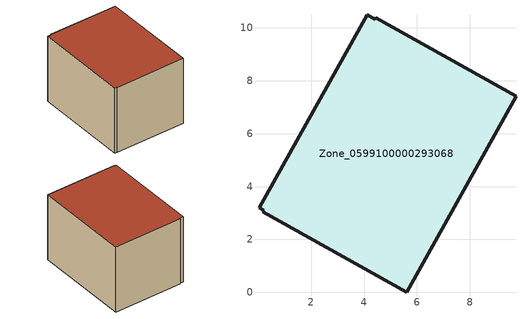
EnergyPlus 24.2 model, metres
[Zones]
Zone_0599100000293068
 floor ground (C_G): 9.74,7.41 5.62,0 0.17,3.06 0.2,3.11 0.03,3.2 4.11,10.5 4.4,10.33 4.43,10.39 z0
 wall outside (C_F): 0.2,3.11 0.17,3.06 5.62,0 9.74,7.41 4.43,10.39 4.4,10.33 4.11,10.5 0.03,3.2 0.2,3.11 z0:6.06
 roof outside (C_R): 4.4,10.33 4.11,10.5 0.03,3.2 0.2,3.11 0.17,3.06 5.62,0 9.74,7.41 4.43,10.39 z6.06
[BUILDING]
Pand.0599100000293068: North Axis=0; Terrain=City; Loads Convergence Tolerance Value=0.04; Temperature Convergence Tolerance Value=0.4; Solar Distribution=FullExterior; Maximum Number of Warmup Days=25; Minimum Number of Warmup Days=1
[Site:Location]
Rotterdam.The.Hague.AP_ZH_NLD Design_Conditions: Latitude=51.96; Longitude=4.45; Time Zone=1; Elevation=-4.5
[SITE:GROUNDTEMPERATURE:BUILDINGSURFACE]
18, 18, 18, 18, 18, 18, 18, 18, 18, 18, 18, 18
[MATERIAL] Thermal Absorptance=0.9; Solar Absorptance=0.7; Visible Absorptance=0.7
Name | Roughness | Thickness | Conductivity | Density | Specific Heat
G.TC.1946-1964 | MediumSmooth | 0.15 | 1 | 540 | 1210
F.TC.1946-1964 | Rough | 0.3 | 0.857143 | 1920 | 840
R.TC.1946-1964 | MediumRough | 0.2 | 0.235294 | 1500 | 1000
[CONSTRUCTION]
C_G: G.TC.1946-1964
C_F: F.TC.1946-1964
C_R: R.TC.1946-1964
[ZONE]
Zone_0599100000293068: Type=1; Multiplier=1; Ceiling Height=Autocalculate; Volume=Autocalculate; Floor Area=autocalculate; Part of Total Floor Area=Yes
[ZONEINFILTRATION:DESIGNFLOWRATE]
Infil_Zone_0599100000293068: Zone or ZoneList or Space or SpaceList=Zone_0599100000293068; Schedule=AlwaysOn; Design Flow Rate Calculation Method=Flow/Area; Flow Rate per Floor Area=0.003; Constant Term Coefficient=1; Temperature Term Coefficient=0; Velocity Term Coefficient=0; Velocity Squared Term Coefficient=0
[HVACTEMPLATE:ZONE:IDEALLOADSAIRSYSTEM]
Zone_0599100000293068: Maximum Heating Supply Air Temperature=50; Minimum Cooling Supply Air Temperature=13; Maximum Heating Supply Air Humidity Ratio=0.0156; Minimum Cooling Supply Air Humidity Ratio=0.0077; Heating Limit=NoLimit; Cooling Limit=NoLimit; Dehumidification Control Type=ConstantSensibleHeatRatio; Cooling Sensible Heat Ratio=0.7; Dehumidification Setpoint=60; Humidification Control Type=None; Humidification Setpoint=30; Outdoor Air Method=None; Outdoor Air Flow Rate per Person=0.00944; Outdoor Air Flow Rate per Zone Floor Area=0; Outdoor Air Flow Rate per Zone=0; Demand Controlled Ventilation Type=None; Outdoor Air Economizer Type=NoEconomizer; Heat Recovery Type=None; Sensible Heat Recovery Effectiveness=0.7; Latent Heat Recovery Effectiveness=0.65
[ZONECONTROL:THERMOSTAT]
ThermostatControl_Zone_0599100000293068: Zone or ZoneList=Zone_0599100000293068; Control Type Schedule=DualSetpointControlType; Control 1=Thermostat_Zone_0599100000293068; Temperature Difference Between Cutout And Setpoint=0
[THERMOSTATSETPOINT:DUALSETPOINT]
Thermostat_Zone_0599100000293068: Heating Setpoint Temperature Schedule=HeatingSetpoint_Zone_0599100000293068; Cooling Setpoint Temperature Schedule=CoolingSetpoint_Zone_0599100000293068
[SCHEDULE:COMPACT]
HeatingSetpoint_Zone_0599100000293068: Through: 12/31, For: AllDays, Until: 24:00, 21
CoolingSetpoint_Zone_0599100000293068: Through: 12/31, For: AllDays, Until: 24:00, 24
DualSetpointControlType: Through: 12/31, For: AllDays, Until: 24:00, 4
AlwaysOn: Through: 12/31, For: AllDays, Until: 24:00, 1
